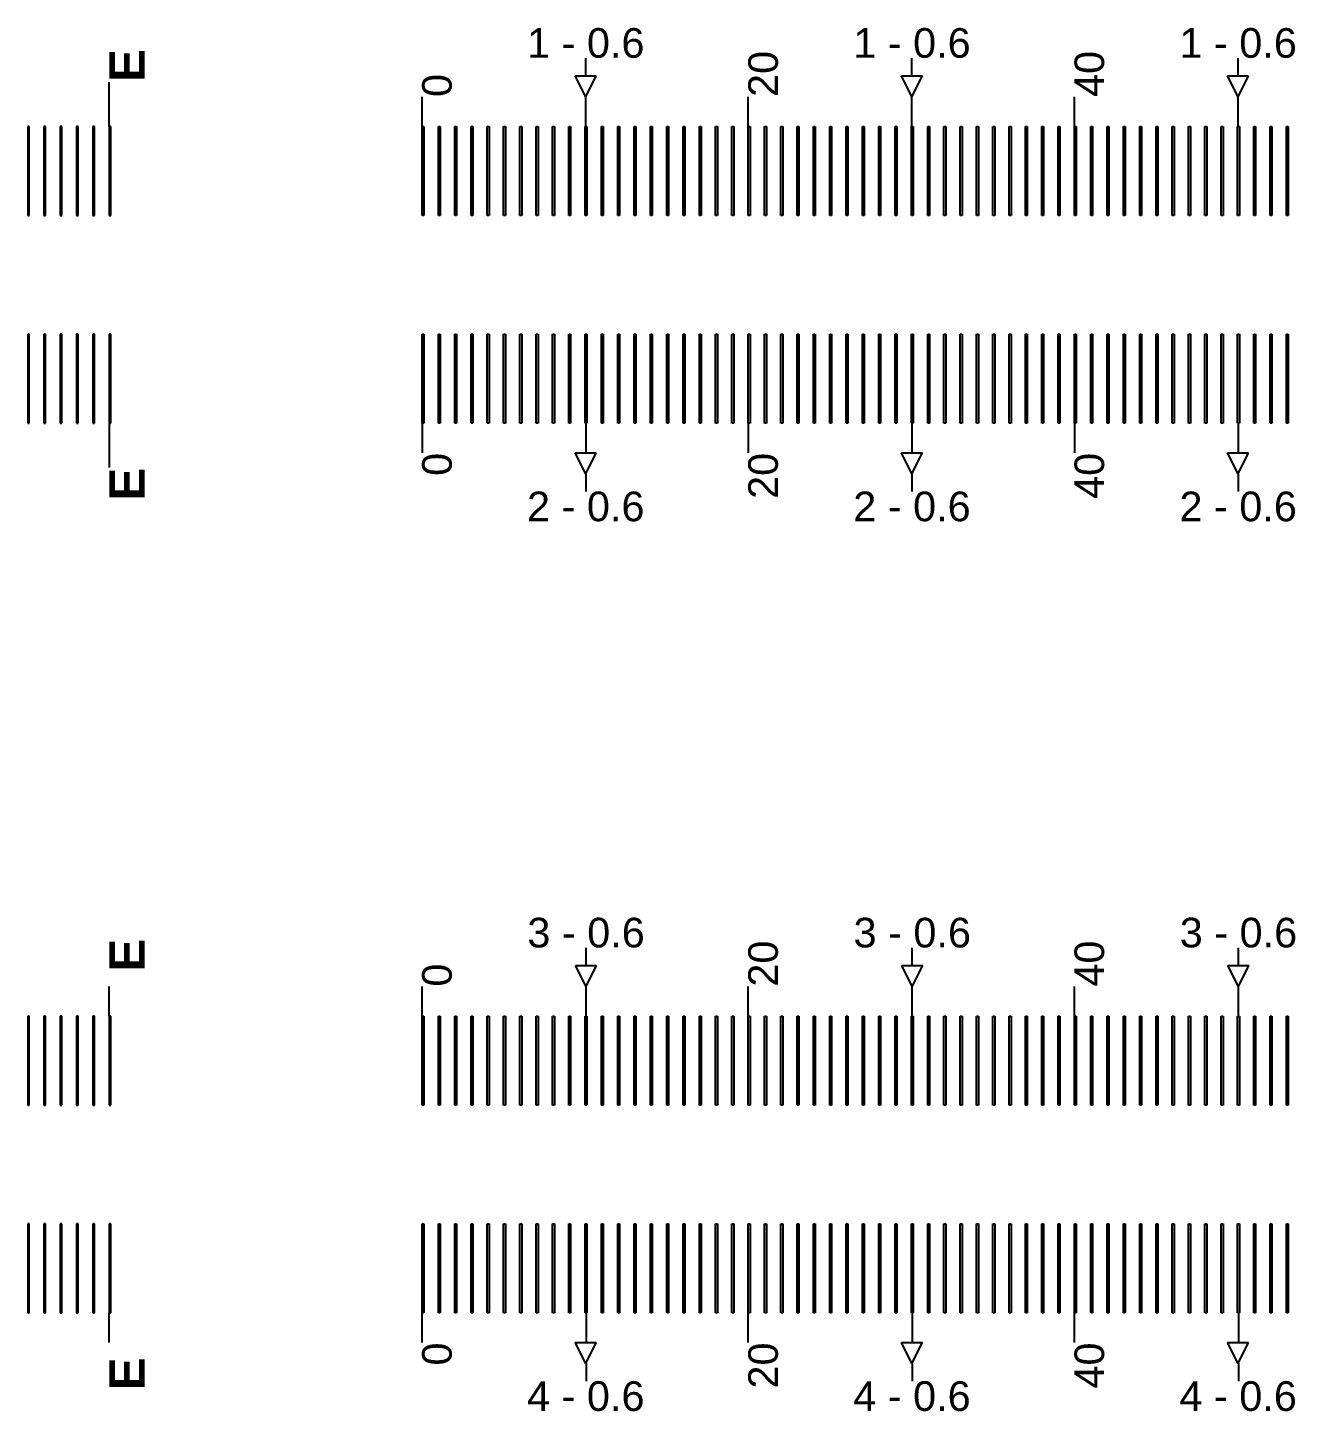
# Model space of a CAD drawing. Extents: x -119394 to 128420, y 74496 to 185496.
# Drawn here: x 43697.3 to 44124.8, y 157262.7 to 157729.2 of the extents above; entities that cross this region are included whole.
import ezdxf

# ---------------------------------------------------------------- set-up
doc = ezdxf.new("R2010")
doc.units = 13
doc.layers.add('CL - Label-1', color=120, linetype='Continuous')
doc.layers.add('CL - Label-2', color=132, linetype='Continuous')
doc.layers.add('CL - Sub-Micro', color=7, linetype='Continuous', true_color=0x47d1ff)
doc.styles.get("Standard").update_dxf_attribs({"font": 'arial.ttf'})

msp = doc.modelspace()

# ---------------------------------------------------------------- linework, layer by layer
for p, q in [((43885.49, 157712.94), (43885.49, 157718.94)), ((43995.49, 157712.94), (43995.49, 157718.94)), ((44105.49, 157712.94), (44105.49, 157718.94)), ((43724.79, 157695.86), (43724.79, 157710.86)), ((43830.29, 157695.86), (43830.29, 157705.86)), ((43885.49, 157695.86), (43885.49, 157705.86)), ((43940.29, 157695.86), (43940.29, 157705.86)), ((43995.49, 157695.86), (43995.49, 157705.86)), ((44050.29, 157695.86), (44050.29, 157705.86)), ((44105.49, 157695.86), (44105.49, 157705.86)), ((43724.79, 157595.86), (43724.79, 157580.86)), ((43830.29, 157595.86), (43830.29, 157585.86)), ((43885.49, 157595.86), (43885.49, 157585.86)), ((43940.29, 157595.86), (43940.29, 157585.86)), ((43995.49, 157595.86), (43995.49, 157585.86)), ((44050.29, 157595.86), (44050.29, 157585.86)), ((44105.49, 157595.86), (44105.49, 157585.86)), ((43885.49, 157578.79), (43885.49, 157572.79)), ((43995.49, 157578.79), (43995.49, 157572.79)), ((44105.49, 157578.79), (44105.49, 157572.79)), ((43885.59, 157412.94), (43885.59, 157418.94)), ((43995.59, 157412.94), (43995.59, 157418.94)), ((44105.59, 157412.94), (44105.59, 157418.94)), ((43724.79, 157395.86), (43724.79, 157405.86)), ((43830.29, 157395.86), (43830.29, 157405.86)), ((43885.59, 157395.86), (43885.59, 157405.86)), ((43940.29, 157395.86), (43940.29, 157405.86)), ((43995.59, 157395.86), (43995.59, 157405.86)), ((44050.29, 157395.86), (44050.29, 157405.86)), ((44105.59, 157395.86), (44105.59, 157405.86)), ((43724.79, 157285.86), (43724.79, 157295.86)), ((43830.29, 157285.86), (43830.29, 157295.86)), ((43885.59, 157295.86), (43885.59, 157285.86)), ((43940.29, 157285.86), (43940.29, 157295.86)), ((43995.59, 157295.86), (43995.59, 157285.86)), ((44050.29, 157285.86), (44050.29, 157295.86)), ((44105.59, 157295.86), (44105.59, 157285.86)), ((43885.59, 157278.79), (43885.59, 157272.79)), ((43995.59, 157278.79), (43995.59, 157272.79)), ((44105.59, 157278.79), (44105.59, 157272.79))]:
    msp.add_line(p, q)
at = {"layer": 'CL - Label-2'}
for p, q in [((43885.49, 157705.86), (43881.95, 157712.96)), ((43881.95, 157712.96), (43889.02, 157712.96)), ((43885.49, 157705.86), (43889.02, 157712.96)), ((43995.49, 157705.86), (43991.95, 157712.96)), ((43991.95, 157712.96), (43999.02, 157712.96)), ((43995.49, 157705.86), (43999.02, 157712.96)), ((44105.49, 157705.86), (44101.95, 157712.96)), ((44101.95, 157712.96), (44109.02, 157712.96)), ((44105.49, 157705.86), (44109.02, 157712.96)), ((43885.49, 157578.79), (43881.95, 157585.89)), ((43881.95, 157585.89), (43889.02, 157585.89)), ((43885.49, 157578.79), (43889.02, 157585.89)), ((43995.49, 157578.79), (43991.95, 157585.89)), ((43991.95, 157585.89), (43999.02, 157585.89)), ((43995.49, 157578.79), (43999.02, 157585.89)), ((44105.49, 157578.79), (44101.95, 157585.89)), ((44101.95, 157585.89), (44109.02, 157585.89)), ((44105.49, 157578.79), (44109.02, 157585.89)), ((43885.59, 157405.86), (43882.05, 157412.96)), ((43882.05, 157412.96), (43889.12, 157412.96)), ((43885.59, 157405.86), (43889.12, 157412.96)), ((43995.59, 157405.86), (43992.05, 157412.96)), ((43992.05, 157412.96), (43999.12, 157412.96)), ((43995.59, 157405.86), (43999.12, 157412.96)), ((44105.59, 157405.86), (44102.05, 157412.96)), ((44102.05, 157412.96), (44109.12, 157412.96)), ((44105.59, 157405.86), (44109.12, 157412.96)), ((43885.49, 157278.79), (43881.95, 157285.89)), ((43881.95, 157285.89), (43889.02, 157285.89)), ((43885.49, 157278.79), (43889.02, 157285.89)), ((43995.49, 157278.79), (43991.95, 157285.89)), ((43991.95, 157285.89), (43999.02, 157285.89)), ((43995.49, 157278.79), (43999.02, 157285.89)), ((44105.49, 157278.79), (44101.95, 157285.89)), ((44101.95, 157285.89), (44109.02, 157285.89)), ((44105.49, 157278.79), (44109.02, 157285.89))]:
    msp.add_line(p, q, dxfattribs=at)
at = {"layer": 'CL - Sub-Micro'}
for p, q in [((43697.29, 157695.86), (43697.29, 157665.86)), ((43697.79, 157695.86), (43697.29, 157695.86)), ((43697.79, 157665.86), (43697.79, 157695.86)), ((43702.79, 157695.86), (43702.79, 157665.86)), ((43703.29, 157695.86), (43702.79, 157695.86)), ((43703.29, 157665.86), (43703.29, 157695.86)), ((43708.29, 157695.86), (43708.29, 157665.86)), ((43708.79, 157695.86), (43708.29, 157695.86)), ((43708.79, 157665.86), (43708.79, 157695.86)), ((43713.79, 157695.86), (43713.79, 157665.86)), ((43714.29, 157695.86), (43713.79, 157695.86)), ((43714.29, 157665.86), (43714.29, 157695.86)), ((43719.29, 157695.86), (43719.29, 157665.86)), ((43719.79, 157695.86), (43719.29, 157695.86)), ((43719.79, 157665.86), (43719.79, 157695.86)), ((43724.79, 157695.86), (43724.79, 157665.86)), ((43725.29, 157695.86), (43724.79, 157695.86)), ((43725.29, 157665.86), (43725.29, 157695.86)), ((43830.29, 157695.86), (43830.89, 157695.86)), ((43830.29, 157665.86), (43830.29, 157695.86)), ((43830.89, 157695.86), (43830.89, 157665.86)), ((43835.79, 157695.86), (43836.39, 157695.86)), ((43835.79, 157665.86), (43835.79, 157695.86)), ((43836.39, 157695.86), (43836.39, 157665.86)), ((43841.29, 157695.86), (43841.89, 157695.86)), ((43841.29, 157665.86), (43841.29, 157695.86)), ((43841.89, 157695.86), (43841.89, 157665.86)), ((43846.79, 157695.86), (43847.39, 157695.86)), ((43846.79, 157665.86), (43846.79, 157695.86)), ((43847.39, 157695.86), (43847.39, 157665.86)), ((43852.29, 157695.86), (43852.89, 157695.86)), ((43852.29, 157665.86), (43852.29, 157695.86)), ((43852.89, 157695.86), (43852.89, 157665.86)), ((43857.79, 157695.86), (43858.39, 157695.86)), ((43857.79, 157665.86), (43857.79, 157695.86)), ((43858.39, 157695.86), (43858.39, 157665.86)), ((43863.29, 157695.86), (43863.89, 157695.86)), ((43863.29, 157665.86), (43863.29, 157695.86)), ((43863.89, 157695.86), (43863.89, 157665.86)), ((43868.79, 157695.86), (43869.39, 157695.86)), ((43868.79, 157665.86), (43868.79, 157695.86)), ((43869.39, 157695.86), (43869.39, 157665.86)), ((43874.29, 157695.86), (43874.89, 157695.86)), ((43874.29, 157665.86), (43874.29, 157695.86)), ((43874.89, 157695.86), (43874.89, 157665.86)), ((43879.79, 157695.86), (43880.39, 157695.86)), ((43879.79, 157665.86), (43879.79, 157695.86)), ((43880.39, 157695.86), (43880.39, 157665.86)), ((43885.29, 157695.86), (43885.89, 157695.86)), ((43885.29, 157665.86), (43885.29, 157695.86)), ((43885.89, 157695.86), (43885.89, 157665.86)), ((43890.79, 157695.86), (43891.39, 157695.86)), ((43890.79, 157665.86), (43890.79, 157695.86)), ((43891.39, 157695.86), (43891.39, 157665.86)), ((43896.29, 157695.86), (43896.89, 157695.86)), ((43896.29, 157665.86), (43896.29, 157695.86)), ((43896.89, 157695.86), (43896.89, 157665.86)), ((43901.79, 157695.86), (43902.39, 157695.86)), ((43901.79, 157665.86), (43901.79, 157695.86)), ((43902.39, 157695.86), (43902.39, 157665.86)), ((43907.29, 157695.86), (43907.89, 157695.86)), ((43907.29, 157665.86), (43907.29, 157695.86)), ((43907.89, 157695.86), (43907.89, 157665.86)), ((43912.79, 157695.86), (43913.39, 157695.86)), ((43912.79, 157665.86), (43912.79, 157695.86)), ((43913.39, 157695.86), (43913.39, 157665.86)), ((43918.29, 157695.86), (43918.89, 157695.86)), ((43918.29, 157665.86), (43918.29, 157695.86)), ((43918.89, 157695.86), (43918.89, 157665.86)), ((43923.79, 157695.86), (43924.39, 157695.86)), ((43923.79, 157665.86), (43923.79, 157695.86)), ((43924.39, 157695.86), (43924.39, 157665.86)), ((43929.29, 157695.86), (43929.89, 157695.86)), ((43929.29, 157665.86), (43929.29, 157695.86)), ((43929.89, 157695.86), (43929.89, 157665.86)), ((43934.79, 157695.86), (43935.39, 157695.86)), ((43934.79, 157665.86), (43934.79, 157695.86)), ((43935.39, 157695.86), (43935.39, 157665.86)), ((43940.29, 157695.86), (43940.89, 157695.86)), ((43940.29, 157665.86), (43940.29, 157695.86)), ((43940.89, 157695.86), (43940.89, 157665.86)), ((43945.79, 157695.86), (43946.39, 157695.86)), ((43945.79, 157665.86), (43945.79, 157695.86)), ((43946.39, 157695.86), (43946.39, 157665.86)), ((43951.29, 157695.86), (43951.89, 157695.86)), ((43951.29, 157665.86), (43951.29, 157695.86)), ((43951.89, 157695.86), (43951.89, 157665.86)), ((43956.79, 157695.86), (43957.39, 157695.86)), ((43956.79, 157665.86), (43956.79, 157695.86)), ((43957.39, 157695.86), (43957.39, 157665.86)), ((43962.29, 157695.86), (43962.89, 157695.86)), ((43962.29, 157665.86), (43962.29, 157695.86)), ((43962.89, 157695.86), (43962.89, 157665.86)), ((43967.79, 157695.86), (43968.39, 157695.86)), ((43967.79, 157665.86), (43967.79, 157695.86)), ((43968.39, 157695.86), (43968.39, 157665.86)), ((43973.29, 157695.86), (43973.89, 157695.86)), ((43973.29, 157665.86), (43973.29, 157695.86)), ((43973.89, 157695.86), (43973.89, 157665.86)), ((43978.79, 157695.86), (43979.39, 157695.86)), ((43978.79, 157665.86), (43978.79, 157695.86)), ((43979.39, 157695.86), (43979.39, 157665.86)), ((43984.29, 157695.86), (43984.89, 157695.86)), ((43984.29, 157665.86), (43984.29, 157695.86)), ((43984.89, 157695.86), (43984.89, 157665.86)), ((43989.79, 157695.86), (43990.39, 157695.86)), ((43989.79, 157665.86), (43989.79, 157695.86)), ((43990.39, 157695.86), (43990.39, 157665.86)), ((43995.29, 157695.86), (43995.89, 157695.86)), ((43995.29, 157665.86), (43995.29, 157695.86)), ((43995.89, 157695.86), (43995.89, 157665.86)), ((44000.79, 157695.86), (44001.39, 157695.86)), ((44000.79, 157665.86), (44000.79, 157695.86)), ((44001.39, 157695.86), (44001.39, 157665.86)), ((44006.29, 157695.86), (44006.89, 157695.86)), ((44006.29, 157665.86), (44006.29, 157695.86)), ((44006.89, 157695.86), (44006.89, 157665.86)), ((44011.79, 157695.86), (44012.39, 157695.86)), ((44011.79, 157665.86), (44011.79, 157695.86)), ((44012.39, 157695.86), (44012.39, 157665.86)), ((44017.29, 157695.86), (44017.89, 157695.86)), ((44017.29, 157665.86), (44017.29, 157695.86)), ((44017.89, 157695.86), (44017.89, 157665.86)), ((44022.79, 157695.86), (44023.39, 157695.86)), ((44022.79, 157665.86), (44022.79, 157695.86)), ((44023.39, 157695.86), (44023.39, 157665.86)), ((44028.29, 157695.86), (44028.89, 157695.86)), ((44028.29, 157665.86), (44028.29, 157695.86)), ((44028.89, 157695.86), (44028.89, 157665.86)), ((44033.79, 157695.86), (44034.39, 157695.86)), ((44033.79, 157665.86), (44033.79, 157695.86)), ((44034.39, 157695.86), (44034.39, 157665.86)), ((44039.29, 157695.86), (44039.89, 157695.86)), ((44039.29, 157665.86), (44039.29, 157695.86)), ((44039.89, 157695.86), (44039.89, 157665.86)), ((44044.79, 157695.86), (44045.39, 157695.86)), ((44044.79, 157665.86), (44044.79, 157695.86)), ((44045.39, 157695.86), (44045.39, 157665.86)), ((44050.29, 157695.86), (44050.89, 157695.86)), ((44050.29, 157665.86), (44050.29, 157695.86)), ((44050.89, 157695.86), (44050.89, 157665.86)), ((44055.79, 157695.86), (44056.39, 157695.86)), ((44055.79, 157665.86), (44055.79, 157695.86)), ((44056.39, 157695.86), (44056.39, 157665.86)), ((44061.29, 157695.86), (44061.89, 157695.86)), ((44061.29, 157665.86), (44061.29, 157695.86)), ((44061.89, 157695.86), (44061.89, 157665.86)), ((44066.79, 157695.86), (44067.39, 157695.86)), ((44066.79, 157665.86), (44066.79, 157695.86)), ((44067.39, 157695.86), (44067.39, 157665.86)), ((44072.29, 157695.86), (44072.89, 157695.86)), ((44072.29, 157665.86), (44072.29, 157695.86)), ((44072.89, 157695.86), (44072.89, 157665.86)), ((44077.79, 157695.86), (44078.39, 157695.86)), ((44077.79, 157665.86), (44077.79, 157695.86)), ((44078.39, 157695.86), (44078.39, 157665.86)), ((44083.29, 157695.86), (44083.89, 157695.86)), ((44083.29, 157665.86), (44083.29, 157695.86)), ((44083.89, 157695.86), (44083.89, 157665.86)), ((44088.79, 157695.86), (44089.39, 157695.86)), ((44088.79, 157665.86), (44088.79, 157695.86)), ((44089.39, 157695.86), (44089.39, 157665.86)), ((44094.29, 157695.86), (44094.89, 157695.86)), ((44094.29, 157665.86), (44094.29, 157695.86)), ((44094.89, 157695.86), (44094.89, 157665.86)), ((44099.79, 157695.86), (44100.39, 157695.86)), ((44099.79, 157665.86), (44099.79, 157695.86)), ((44100.39, 157695.86), (44100.39, 157665.86)), ((44105.29, 157695.86), (44105.89, 157695.86)), ((44105.29, 157665.86), (44105.29, 157695.86)), ((44105.89, 157695.86), (44105.89, 157665.86)), ((44110.79, 157695.86), (44111.39, 157695.86)), ((44110.79, 157665.86), (44110.79, 157695.86)), ((44111.39, 157695.86), (44111.39, 157665.86)), ((44116.29, 157695.86), (44116.89, 157695.86)), ((44116.29, 157665.86), (44116.29, 157695.86)), ((44116.89, 157695.86), (44116.89, 157665.86)), ((44121.79, 157695.86), (44122.39, 157695.86)), ((44121.79, 157665.86), (44121.79, 157695.86)), ((44122.39, 157695.86), (44122.39, 157665.86)), ((43697.29, 157665.86), (43697.79, 157665.86)), ((43702.79, 157665.86), (43703.29, 157665.86)), ((43708.29, 157665.86), (43708.79, 157665.86)), ((43713.79, 157665.86), (43714.29, 157665.86)), ((43719.29, 157665.86), (43719.79, 157665.86)), ((43724.79, 157665.86), (43725.29, 157665.86)), ((43830.89, 157665.86), (43830.29, 157665.86)), ((43836.39, 157665.86), (43835.79, 157665.86)), ((43841.89, 157665.86), (43841.29, 157665.86)), ((43847.39, 157665.86), (43846.79, 157665.86)), ((43852.89, 157665.86), (43852.29, 157665.86)), ((43858.39, 157665.86), (43857.79, 157665.86)), ((43863.89, 157665.86), (43863.29, 157665.86)), ((43869.39, 157665.86), (43868.79, 157665.86)), ((43874.89, 157665.86), (43874.29, 157665.86)), ((43880.39, 157665.86), (43879.79, 157665.86)), ((43885.89, 157665.86), (43885.29, 157665.86)), ((43891.39, 157665.86), (43890.79, 157665.86)), ((43896.89, 157665.86), (43896.29, 157665.86)), ((43902.39, 157665.86), (43901.79, 157665.86)), ((43907.89, 157665.86), (43907.29, 157665.86)), ((43913.39, 157665.86), (43912.79, 157665.86)), ((43918.89, 157665.86), (43918.29, 157665.86)), ((43924.39, 157665.86), (43923.79, 157665.86)), ((43929.89, 157665.86), (43929.29, 157665.86)), ((43935.39, 157665.86), (43934.79, 157665.86)), ((43940.89, 157665.86), (43940.29, 157665.86)), ((43946.39, 157665.86), (43945.79, 157665.86)), ((43951.89, 157665.86), (43951.29, 157665.86)), ((43957.39, 157665.86), (43956.79, 157665.86)), ((43962.89, 157665.86), (43962.29, 157665.86)), ((43968.39, 157665.86), (43967.79, 157665.86)), ((43973.89, 157665.86), (43973.29, 157665.86)), ((43979.39, 157665.86), (43978.79, 157665.86)), ((43984.89, 157665.86), (43984.29, 157665.86)), ((43990.39, 157665.86), (43989.79, 157665.86)), ((43995.89, 157665.86), (43995.29, 157665.86)), ((44001.39, 157665.86), (44000.79, 157665.86)), ((44006.89, 157665.86), (44006.29, 157665.86)), ((44012.39, 157665.86), (44011.79, 157665.86)), ((44017.89, 157665.86), (44017.29, 157665.86)), ((44023.39, 157665.86), (44022.79, 157665.86)), ((44028.89, 157665.86), (44028.29, 157665.86)), ((44034.39, 157665.86), (44033.79, 157665.86)), ((44039.89, 157665.86), (44039.29, 157665.86)), ((44045.39, 157665.86), (44044.79, 157665.86)), ((44050.89, 157665.86), (44050.29, 157665.86)), ((44056.39, 157665.86), (44055.79, 157665.86)), ((44061.89, 157665.86), (44061.29, 157665.86)), ((44067.39, 157665.86), (44066.79, 157665.86)), ((44072.89, 157665.86), (44072.29, 157665.86)), ((44078.39, 157665.86), (44077.79, 157665.86)), ((44083.89, 157665.86), (44083.29, 157665.86)), ((44089.39, 157665.86), (44088.79, 157665.86)), ((44094.89, 157665.86), (44094.29, 157665.86)), ((44100.39, 157665.86), (44099.79, 157665.86)), ((44105.89, 157665.86), (44105.29, 157665.86)), ((44111.39, 157665.86), (44110.79, 157665.86)), ((44116.89, 157665.86), (44116.29, 157665.86)), ((44122.39, 157665.86), (44121.79, 157665.86)), ((43697.29, 157625.86), (43697.29, 157595.86)), ((43697.79, 157625.86), (43697.29, 157625.86)), ((43697.79, 157595.86), (43697.79, 157625.86)), ((43702.79, 157625.86), (43702.79, 157595.86)), ((43703.29, 157625.86), (43702.79, 157625.86)), ((43703.29, 157595.86), (43703.29, 157625.86)), ((43708.29, 157625.86), (43708.29, 157595.86)), ((43708.79, 157625.86), (43708.29, 157625.86)), ((43708.79, 157595.86), (43708.79, 157625.86)), ((43713.79, 157625.86), (43713.79, 157595.86)), ((43714.29, 157625.86), (43713.79, 157625.86)), ((43714.29, 157595.86), (43714.29, 157625.86)), ((43719.29, 157625.86), (43719.29, 157595.86)), ((43719.79, 157625.86), (43719.29, 157625.86)), ((43719.79, 157595.86), (43719.79, 157625.86)), ((43724.79, 157625.86), (43724.79, 157595.86)), ((43725.29, 157625.86), (43724.79, 157625.86)), ((43725.29, 157595.86), (43725.29, 157625.86)), ((43830.29, 157625.86), (43830.89, 157625.86)), ((43830.29, 157595.86), (43830.29, 157625.86)), ((43830.89, 157625.86), (43830.89, 157595.86)), ((43835.79, 157625.86), (43836.39, 157625.86)), ((43835.79, 157595.86), (43835.79, 157625.86)), ((43836.39, 157625.86), (43836.39, 157595.86)), ((43841.29, 157625.86), (43841.89, 157625.86)), ((43841.29, 157595.86), (43841.29, 157625.86)), ((43841.89, 157625.86), (43841.89, 157595.86)), ((43846.79, 157625.86), (43847.39, 157625.86)), ((43846.79, 157595.86), (43846.79, 157625.86)), ((43847.39, 157625.86), (43847.39, 157595.86)), ((43852.29, 157625.86), (43852.89, 157625.86)), ((43852.29, 157595.86), (43852.29, 157625.86)), ((43852.89, 157625.86), (43852.89, 157595.86)), ((43857.79, 157625.86), (43858.39, 157625.86)), ((43857.79, 157595.86), (43857.79, 157625.86)), ((43858.39, 157625.86), (43858.39, 157595.86)), ((43863.29, 157625.86), (43863.89, 157625.86)), ((43863.29, 157595.86), (43863.29, 157625.86)), ((43863.89, 157625.86), (43863.89, 157595.86)), ((43868.79, 157625.86), (43869.39, 157625.86)), ((43868.79, 157595.86), (43868.79, 157625.86)), ((43869.39, 157625.86), (43869.39, 157595.86)), ((43874.29, 157625.86), (43874.89, 157625.86)), ((43874.29, 157595.86), (43874.29, 157625.86)), ((43874.89, 157625.86), (43874.89, 157595.86)), ((43879.79, 157625.86), (43880.39, 157625.86)), ((43879.79, 157595.86), (43879.79, 157625.86)), ((43880.39, 157625.86), (43880.39, 157595.86)), ((43885.29, 157625.86), (43885.89, 157625.86)), ((43885.29, 157595.86), (43885.29, 157625.86)), ((43885.89, 157625.86), (43885.89, 157595.86)), ((43890.79, 157625.86), (43891.39, 157625.86)), ((43890.79, 157595.86), (43890.79, 157625.86)), ((43891.39, 157625.86), (43891.39, 157595.86)), ((43896.29, 157625.86), (43896.89, 157625.86)), ((43896.29, 157595.86), (43896.29, 157625.86)), ((43896.89, 157625.86), (43896.89, 157595.86)), ((43901.79, 157625.86), (43902.39, 157625.86)), ((43901.79, 157595.86), (43901.79, 157625.86)), ((43902.39, 157625.86), (43902.39, 157595.86)), ((43907.29, 157625.86), (43907.89, 157625.86)), ((43907.29, 157595.86), (43907.29, 157625.86)), ((43907.89, 157625.86), (43907.89, 157595.86)), ((43912.79, 157625.86), (43913.39, 157625.86)), ((43912.79, 157595.86), (43912.79, 157625.86)), ((43913.39, 157625.86), (43913.39, 157595.86)), ((43918.29, 157625.86), (43918.89, 157625.86)), ((43918.29, 157595.86), (43918.29, 157625.86)), ((43918.89, 157625.86), (43918.89, 157595.86)), ((43923.79, 157625.86), (43924.39, 157625.86)), ((43923.79, 157595.86), (43923.79, 157625.86)), ((43924.39, 157625.86), (43924.39, 157595.86)), ((43929.29, 157625.86), (43929.89, 157625.86)), ((43929.29, 157595.86), (43929.29, 157625.86)), ((43929.89, 157625.86), (43929.89, 157595.86)), ((43934.79, 157625.86), (43935.39, 157625.86)), ((43934.79, 157595.86), (43934.79, 157625.86)), ((43935.39, 157625.86), (43935.39, 157595.86)), ((43940.29, 157625.86), (43940.89, 157625.86)), ((43940.29, 157595.86), (43940.29, 157625.86)), ((43940.89, 157625.86), (43940.89, 157595.86)), ((43945.79, 157625.86), (43946.39, 157625.86)), ((43945.79, 157595.86), (43945.79, 157625.86)), ((43946.39, 157625.86), (43946.39, 157595.86)), ((43951.29, 157625.86), (43951.89, 157625.86)), ((43951.29, 157595.86), (43951.29, 157625.86)), ((43951.89, 157625.86), (43951.89, 157595.86)), ((43956.79, 157625.86), (43957.39, 157625.86)), ((43956.79, 157595.86), (43956.79, 157625.86)), ((43957.39, 157625.86), (43957.39, 157595.86)), ((43962.29, 157625.86), (43962.89, 157625.86)), ((43962.29, 157595.86), (43962.29, 157625.86)), ((43962.89, 157625.86), (43962.89, 157595.86)), ((43967.79, 157625.86), (43968.39, 157625.86)), ((43967.79, 157595.86), (43967.79, 157625.86)), ((43968.39, 157625.86), (43968.39, 157595.86)), ((43973.29, 157625.86), (43973.89, 157625.86)), ((43973.29, 157595.86), (43973.29, 157625.86)), ((43973.89, 157625.86), (43973.89, 157595.86)), ((43978.79, 157625.86), (43979.39, 157625.86)), ((43978.79, 157595.86), (43978.79, 157625.86)), ((43979.39, 157625.86), (43979.39, 157595.86)), ((43984.29, 157625.86), (43984.89, 157625.86)), ((43984.29, 157595.86), (43984.29, 157625.86)), ((43984.89, 157625.86), (43984.89, 157595.86)), ((43989.79, 157625.86), (43990.39, 157625.86)), ((43989.79, 157595.86), (43989.79, 157625.86)), ((43990.39, 157625.86), (43990.39, 157595.86)), ((43995.29, 157625.86), (43995.89, 157625.86)), ((43995.29, 157595.86), (43995.29, 157625.86)), ((43995.89, 157625.86), (43995.89, 157595.86)), ((44000.79, 157625.86), (44001.39, 157625.86)), ((44000.79, 157595.86), (44000.79, 157625.86)), ((44001.39, 157625.86), (44001.39, 157595.86)), ((44006.29, 157625.86), (44006.89, 157625.86)), ((44006.29, 157595.86), (44006.29, 157625.86)), ((44006.89, 157625.86), (44006.89, 157595.86)), ((44011.79, 157625.86), (44012.39, 157625.86)), ((44011.79, 157595.86), (44011.79, 157625.86)), ((44012.39, 157625.86), (44012.39, 157595.86)), ((44017.29, 157625.86), (44017.89, 157625.86)), ((44017.29, 157595.86), (44017.29, 157625.86)), ((44017.89, 157625.86), (44017.89, 157595.86)), ((44022.79, 157625.86), (44023.39, 157625.86)), ((44022.79, 157595.86), (44022.79, 157625.86)), ((44023.39, 157625.86), (44023.39, 157595.86)), ((44028.29, 157625.86), (44028.89, 157625.86)), ((44028.29, 157595.86), (44028.29, 157625.86)), ((44028.89, 157625.86), (44028.89, 157595.86)), ((44033.79, 157625.86), (44034.39, 157625.86)), ((44033.79, 157595.86), (44033.79, 157625.86)), ((44034.39, 157625.86), (44034.39, 157595.86)), ((44039.29, 157625.86), (44039.89, 157625.86)), ((44039.29, 157595.86), (44039.29, 157625.86)), ((44039.89, 157625.86), (44039.89, 157595.86)), ((44044.79, 157625.86), (44045.39, 157625.86)), ((44044.79, 157595.86), (44044.79, 157625.86)), ((44045.39, 157625.86), (44045.39, 157595.86)), ((44050.29, 157625.86), (44050.89, 157625.86)), ((44050.29, 157595.86), (44050.29, 157625.86)), ((44050.89, 157625.86), (44050.89, 157595.86)), ((44055.79, 157625.86), (44056.39, 157625.86)), ((44055.79, 157595.86), (44055.79, 157625.86)), ((44056.39, 157625.86), (44056.39, 157595.86)), ((44061.29, 157625.86), (44061.89, 157625.86)), ((44061.29, 157595.86), (44061.29, 157625.86)), ((44061.89, 157625.86), (44061.89, 157595.86)), ((44066.79, 157625.86), (44067.39, 157625.86)), ((44066.79, 157595.86), (44066.79, 157625.86)), ((44067.39, 157625.86), (44067.39, 157595.86)), ((44072.29, 157625.86), (44072.89, 157625.86)), ((44072.29, 157595.86), (44072.29, 157625.86)), ((44072.89, 157625.86), (44072.89, 157595.86)), ((44077.79, 157625.86), (44078.39, 157625.86)), ((44077.79, 157595.86), (44077.79, 157625.86)), ((44078.39, 157625.86), (44078.39, 157595.86)), ((44083.29, 157625.86), (44083.89, 157625.86)), ((44083.29, 157595.86), (44083.29, 157625.86)), ((44083.89, 157625.86), (44083.89, 157595.86)), ((44088.79, 157625.86), (44089.39, 157625.86)), ((44088.79, 157595.86), (44088.79, 157625.86)), ((44089.39, 157625.86), (44089.39, 157595.86)), ((44094.29, 157625.86), (44094.89, 157625.86)), ((44094.29, 157595.86), (44094.29, 157625.86)), ((44094.89, 157625.86), (44094.89, 157595.86)), ((44099.79, 157625.86), (44100.39, 157625.86)), ((44099.79, 157595.86), (44099.79, 157625.86)), ((44100.39, 157625.86), (44100.39, 157595.86)), ((44105.29, 157625.86), (44105.89, 157625.86)), ((44105.29, 157595.86), (44105.29, 157625.86)), ((44105.89, 157625.86), (44105.89, 157595.86)), ((44110.79, 157625.86), (44111.39, 157625.86)), ((44110.79, 157595.86), (44110.79, 157625.86)), ((44111.39, 157625.86), (44111.39, 157595.86)), ((44116.29, 157625.86), (44116.89, 157625.86)), ((44116.29, 157595.86), (44116.29, 157625.86)), ((44116.89, 157625.86), (44116.89, 157595.86)), ((44121.79, 157625.86), (44122.39, 157625.86)), ((44121.79, 157595.86), (44121.79, 157625.86)), ((44122.39, 157625.86), (44122.39, 157595.86)), ((43697.29, 157595.86), (43697.79, 157595.86)), ((43702.79, 157595.86), (43703.29, 157595.86)), ((43708.29, 157595.86), (43708.79, 157595.86)), ((43713.79, 157595.86), (43714.29, 157595.86)), ((43719.29, 157595.86), (43719.79, 157595.86)), ((43724.79, 157595.86), (43725.29, 157595.86)), ((43830.89, 157595.86), (43830.29, 157595.86)), ((43836.39, 157595.86), (43835.79, 157595.86)), ((43841.89, 157595.86), (43841.29, 157595.86)), ((43847.39, 157595.86), (43846.79, 157595.86)), ((43852.89, 157595.86), (43852.29, 157595.86)), ((43858.39, 157595.86), (43857.79, 157595.86)), ((43863.89, 157595.86), (43863.29, 157595.86)), ((43869.39, 157595.86), (43868.79, 157595.86)), ((43874.89, 157595.86), (43874.29, 157595.86)), ((43880.39, 157595.86), (43879.79, 157595.86)), ((43885.89, 157595.86), (43885.29, 157595.86)), ((43891.39, 157595.86), (43890.79, 157595.86)), ((43896.89, 157595.86), (43896.29, 157595.86)), ((43902.39, 157595.86), (43901.79, 157595.86)), ((43907.89, 157595.86), (43907.29, 157595.86)), ((43913.39, 157595.86), (43912.79, 157595.86)), ((43918.89, 157595.86), (43918.29, 157595.86)), ((43924.39, 157595.86), (43923.79, 157595.86)), ((43929.89, 157595.86), (43929.29, 157595.86)), ((43935.39, 157595.86), (43934.79, 157595.86)), ((43940.89, 157595.86), (43940.29, 157595.86)), ((43946.39, 157595.86), (43945.79, 157595.86)), ((43951.89, 157595.86), (43951.29, 157595.86)), ((43957.39, 157595.86), (43956.79, 157595.86)), ((43962.89, 157595.86), (43962.29, 157595.86)), ((43968.39, 157595.86), (43967.79, 157595.86)), ((43973.89, 157595.86), (43973.29, 157595.86)), ((43979.39, 157595.86), (43978.79, 157595.86)), ((43984.89, 157595.86), (43984.29, 157595.86)), ((43990.39, 157595.86), (43989.79, 157595.86)), ((43995.89, 157595.86), (43995.29, 157595.86)), ((44001.39, 157595.86), (44000.79, 157595.86)), ((44006.89, 157595.86), (44006.29, 157595.86)), ((44012.39, 157595.86), (44011.79, 157595.86)), ((44017.89, 157595.86), (44017.29, 157595.86)), ((44023.39, 157595.86), (44022.79, 157595.86)), ((44028.89, 157595.86), (44028.29, 157595.86)), ((44034.39, 157595.86), (44033.79, 157595.86)), ((44039.89, 157595.86), (44039.29, 157595.86)), ((44045.39, 157595.86), (44044.79, 157595.86)), ((44050.89, 157595.86), (44050.29, 157595.86)), ((44056.39, 157595.86), (44055.79, 157595.86)), ((44061.89, 157595.86), (44061.29, 157595.86)), ((44067.39, 157595.86), (44066.79, 157595.86)), ((44072.89, 157595.86), (44072.29, 157595.86)), ((44078.39, 157595.86), (44077.79, 157595.86)), ((44083.89, 157595.86), (44083.29, 157595.86)), ((44089.39, 157595.86), (44088.79, 157595.86)), ((44094.89, 157595.86), (44094.29, 157595.86)), ((44100.39, 157595.86), (44099.79, 157595.86)), ((44105.89, 157595.86), (44105.29, 157595.86)), ((44111.39, 157595.86), (44110.79, 157595.86)), ((44116.89, 157595.86), (44116.29, 157595.86)), ((44122.39, 157595.86), (44121.79, 157595.86)), ((43697.29, 157395.86), (43697.29, 157365.86)), ((43697.79, 157395.86), (43697.29, 157395.86)), ((43697.79, 157365.86), (43697.79, 157395.86)), ((43702.79, 157395.86), (43702.79, 157365.86)), ((43703.29, 157395.86), (43702.79, 157395.86)), ((43703.29, 157365.86), (43703.29, 157395.86)), ((43708.29, 157395.86), (43708.29, 157365.86)), ((43708.79, 157395.86), (43708.29, 157395.86)), ((43708.79, 157365.86), (43708.79, 157395.86)), ((43713.79, 157395.86), (43713.79, 157365.86)), ((43714.29, 157395.86), (43713.79, 157395.86)), ((43714.29, 157365.86), (43714.29, 157395.86)), ((43719.29, 157395.86), (43719.29, 157365.86)), ((43719.79, 157395.86), (43719.29, 157395.86)), ((43719.79, 157365.86), (43719.79, 157395.86)), ((43724.79, 157395.86), (43724.79, 157365.86)), ((43725.29, 157395.86), (43724.79, 157395.86)), ((43725.29, 157365.86), (43725.29, 157395.86)), ((43830.29, 157395.86), (43830.89, 157395.86)), ((43830.29, 157365.86), (43830.29, 157395.86)), ((43830.89, 157395.86), (43830.89, 157365.86)), ((43835.79, 157395.86), (43836.39, 157395.86)), ((43835.79, 157365.86), (43835.79, 157395.86)), ((43836.39, 157395.86), (43836.39, 157365.86)), ((43841.29, 157395.86), (43841.89, 157395.86)), ((43841.29, 157365.86), (43841.29, 157395.86)), ((43841.89, 157395.86), (43841.89, 157365.86)), ((43846.79, 157395.86), (43847.39, 157395.86)), ((43846.79, 157365.86), (43846.79, 157395.86)), ((43847.39, 157395.86), (43847.39, 157365.86)), ((43852.29, 157395.86), (43852.89, 157395.86)), ((43852.29, 157365.86), (43852.29, 157395.86)), ((43852.89, 157395.86), (43852.89, 157365.86)), ((43857.79, 157395.86), (43858.39, 157395.86)), ((43857.79, 157365.86), (43857.79, 157395.86)), ((43858.39, 157395.86), (43858.39, 157365.86)), ((43863.29, 157395.86), (43863.89, 157395.86)), ((43863.29, 157365.86), (43863.29, 157395.86)), ((43863.89, 157395.86), (43863.89, 157365.86)), ((43868.79, 157395.86), (43869.39, 157395.86)), ((43868.79, 157365.86), (43868.79, 157395.86)), ((43869.39, 157395.86), (43869.39, 157365.86)), ((43874.29, 157395.86), (43874.89, 157395.86)), ((43874.29, 157365.86), (43874.29, 157395.86)), ((43874.89, 157395.86), (43874.89, 157365.86)), ((43879.79, 157395.86), (43880.39, 157395.86)), ((43879.79, 157365.86), (43879.79, 157395.86)), ((43880.39, 157395.86), (43880.39, 157365.86)), ((43885.29, 157395.86), (43885.89, 157395.86)), ((43885.29, 157365.86), (43885.29, 157395.86)), ((43885.89, 157395.86), (43885.89, 157365.86)), ((43890.79, 157395.86), (43891.39, 157395.86)), ((43890.79, 157365.86), (43890.79, 157395.86)), ((43891.39, 157395.86), (43891.39, 157365.86)), ((43896.29, 157395.86), (43896.89, 157395.86)), ((43896.29, 157365.86), (43896.29, 157395.86)), ((43896.89, 157395.86), (43896.89, 157365.86)), ((43901.79, 157395.86), (43902.39, 157395.86)), ((43901.79, 157365.86), (43901.79, 157395.86)), ((43902.39, 157395.86), (43902.39, 157365.86)), ((43907.29, 157395.86), (43907.89, 157395.86)), ((43907.29, 157365.86), (43907.29, 157395.86)), ((43907.89, 157395.86), (43907.89, 157365.86)), ((43912.79, 157395.86), (43913.39, 157395.86)), ((43912.79, 157365.86), (43912.79, 157395.86)), ((43913.39, 157395.86), (43913.39, 157365.86)), ((43918.29, 157395.86), (43918.89, 157395.86)), ((43918.29, 157365.86), (43918.29, 157395.86)), ((43918.89, 157395.86), (43918.89, 157365.86)), ((43923.79, 157395.86), (43924.39, 157395.86)), ((43923.79, 157365.86), (43923.79, 157395.86)), ((43924.39, 157395.86), (43924.39, 157365.86)), ((43929.29, 157395.86), (43929.89, 157395.86)), ((43929.29, 157365.86), (43929.29, 157395.86)), ((43929.89, 157395.86), (43929.89, 157365.86)), ((43934.79, 157395.86), (43935.39, 157395.86)), ((43934.79, 157365.86), (43934.79, 157395.86)), ((43935.39, 157395.86), (43935.39, 157365.86)), ((43940.29, 157395.86), (43940.89, 157395.86)), ((43940.29, 157365.86), (43940.29, 157395.86)), ((43940.89, 157395.86), (43940.89, 157365.86)), ((43945.79, 157395.86), (43946.39, 157395.86)), ((43945.79, 157365.86), (43945.79, 157395.86)), ((43946.39, 157395.86), (43946.39, 157365.86)), ((43951.29, 157395.86), (43951.89, 157395.86)), ((43951.29, 157365.86), (43951.29, 157395.86)), ((43951.89, 157395.86), (43951.89, 157365.86)), ((43956.79, 157395.86), (43957.39, 157395.86)), ((43956.79, 157365.86), (43956.79, 157395.86)), ((43957.39, 157395.86), (43957.39, 157365.86)), ((43962.29, 157395.86), (43962.89, 157395.86)), ((43962.29, 157365.86), (43962.29, 157395.86)), ((43962.89, 157395.86), (43962.89, 157365.86)), ((43967.79, 157395.86), (43968.39, 157395.86)), ((43967.79, 157365.86), (43967.79, 157395.86)), ((43968.39, 157395.86), (43968.39, 157365.86)), ((43973.29, 157395.86), (43973.89, 157395.86)), ((43973.29, 157365.86), (43973.29, 157395.86)), ((43973.89, 157395.86), (43973.89, 157365.86)), ((43978.79, 157395.86), (43979.39, 157395.86)), ((43978.79, 157365.86), (43978.79, 157395.86)), ((43979.39, 157395.86), (43979.39, 157365.86)), ((43984.29, 157395.86), (43984.89, 157395.86)), ((43984.29, 157365.86), (43984.29, 157395.86)), ((43984.89, 157395.86), (43984.89, 157365.86)), ((43989.79, 157395.86), (43990.39, 157395.86)), ((43989.79, 157365.86), (43989.79, 157395.86)), ((43990.39, 157395.86), (43990.39, 157365.86)), ((43995.29, 157395.86), (43995.89, 157395.86)), ((43995.29, 157365.86), (43995.29, 157395.86)), ((43995.89, 157395.86), (43995.89, 157365.86)), ((44000.79, 157395.86), (44001.39, 157395.86)), ((44000.79, 157365.86), (44000.79, 157395.86)), ((44001.39, 157395.86), (44001.39, 157365.86)), ((44006.29, 157395.86), (44006.89, 157395.86)), ((44006.29, 157365.86), (44006.29, 157395.86)), ((44006.89, 157395.86), (44006.89, 157365.86)), ((44011.79, 157395.86), (44012.39, 157395.86)), ((44011.79, 157365.86), (44011.79, 157395.86)), ((44012.39, 157395.86), (44012.39, 157365.86)), ((44017.29, 157395.86), (44017.89, 157395.86)), ((44017.29, 157365.86), (44017.29, 157395.86)), ((44017.89, 157395.86), (44017.89, 157365.86)), ((44022.79, 157395.86), (44023.39, 157395.86)), ((44022.79, 157365.86), (44022.79, 157395.86)), ((44023.39, 157395.86), (44023.39, 157365.86)), ((44028.29, 157395.86), (44028.89, 157395.86)), ((44028.29, 157365.86), (44028.29, 157395.86)), ((44028.89, 157395.86), (44028.89, 157365.86)), ((44033.79, 157395.86), (44034.39, 157395.86)), ((44033.79, 157365.86), (44033.79, 157395.86)), ((44034.39, 157395.86), (44034.39, 157365.86)), ((44039.29, 157395.86), (44039.89, 157395.86)), ((44039.29, 157365.86), (44039.29, 157395.86)), ((44039.89, 157395.86), (44039.89, 157365.86)), ((44044.79, 157395.86), (44045.39, 157395.86)), ((44044.79, 157365.86), (44044.79, 157395.86)), ((44045.39, 157395.86), (44045.39, 157365.86)), ((44050.29, 157395.86), (44050.89, 157395.86)), ((44050.29, 157365.86), (44050.29, 157395.86)), ((44050.89, 157395.86), (44050.89, 157365.86)), ((44055.79, 157395.86), (44056.39, 157395.86)), ((44055.79, 157365.86), (44055.79, 157395.86)), ((44056.39, 157395.86), (44056.39, 157365.86)), ((44061.29, 157395.86), (44061.89, 157395.86)), ((44061.29, 157365.86), (44061.29, 157395.86)), ((44061.89, 157395.86), (44061.89, 157365.86)), ((44066.79, 157395.86), (44067.39, 157395.86)), ((44066.79, 157365.86), (44066.79, 157395.86)), ((44067.39, 157395.86), (44067.39, 157365.86)), ((44072.29, 157395.86), (44072.89, 157395.86)), ((44072.29, 157365.86), (44072.29, 157395.86)), ((44072.89, 157395.86), (44072.89, 157365.86)), ((44077.79, 157395.86), (44078.39, 157395.86)), ((44077.79, 157365.86), (44077.79, 157395.86)), ((44078.39, 157395.86), (44078.39, 157365.86)), ((44083.29, 157395.86), (44083.89, 157395.86)), ((44083.29, 157365.86), (44083.29, 157395.86)), ((44083.89, 157395.86), (44083.89, 157365.86)), ((44088.79, 157395.86), (44089.39, 157395.86)), ((44088.79, 157365.86), (44088.79, 157395.86)), ((44089.39, 157395.86), (44089.39, 157365.86)), ((44094.29, 157395.86), (44094.89, 157395.86)), ((44094.29, 157365.86), (44094.29, 157395.86)), ((44094.89, 157395.86), (44094.89, 157365.86)), ((44099.79, 157395.86), (44100.39, 157395.86)), ((44099.79, 157365.86), (44099.79, 157395.86)), ((44100.39, 157395.86), (44100.39, 157365.86)), ((44105.29, 157395.86), (44105.89, 157395.86)), ((44105.29, 157365.86), (44105.29, 157395.86)), ((44105.89, 157395.86), (44105.89, 157365.86)), ((44110.79, 157395.86), (44111.39, 157395.86)), ((44110.79, 157365.86), (44110.79, 157395.86)), ((44111.39, 157395.86), (44111.39, 157365.86)), ((44116.29, 157395.86), (44116.89, 157395.86)), ((44116.29, 157365.86), (44116.29, 157395.86)), ((44116.89, 157395.86), (44116.89, 157365.86)), ((44121.79, 157395.86), (44122.39, 157395.86)), ((44121.79, 157365.86), (44121.79, 157395.86)), ((44122.39, 157395.86), (44122.39, 157365.86)), ((43697.29, 157365.86), (43697.79, 157365.86)), ((43702.79, 157365.86), (43703.29, 157365.86)), ((43708.29, 157365.86), (43708.79, 157365.86)), ((43713.79, 157365.86), (43714.29, 157365.86)), ((43719.29, 157365.86), (43719.79, 157365.86)), ((43724.79, 157365.86), (43725.29, 157365.86)), ((43830.89, 157365.86), (43830.29, 157365.86)), ((43836.39, 157365.86), (43835.79, 157365.86)), ((43841.89, 157365.86), (43841.29, 157365.86)), ((43847.39, 157365.86), (43846.79, 157365.86)), ((43852.89, 157365.86), (43852.29, 157365.86)), ((43858.39, 157365.86), (43857.79, 157365.86)), ((43863.89, 157365.86), (43863.29, 157365.86)), ((43869.39, 157365.86), (43868.79, 157365.86)), ((43874.89, 157365.86), (43874.29, 157365.86)), ((43880.39, 157365.86), (43879.79, 157365.86)), ((43885.89, 157365.86), (43885.29, 157365.86)), ((43891.39, 157365.86), (43890.79, 157365.86)), ((43896.89, 157365.86), (43896.29, 157365.86)), ((43902.39, 157365.86), (43901.79, 157365.86)), ((43907.89, 157365.86), (43907.29, 157365.86)), ((43913.39, 157365.86), (43912.79, 157365.86)), ((43918.89, 157365.86), (43918.29, 157365.86)), ((43924.39, 157365.86), (43923.79, 157365.86)), ((43929.89, 157365.86), (43929.29, 157365.86)), ((43935.39, 157365.86), (43934.79, 157365.86)), ((43940.89, 157365.86), (43940.29, 157365.86)), ((43946.39, 157365.86), (43945.79, 157365.86)), ((43951.89, 157365.86), (43951.29, 157365.86)), ((43957.39, 157365.86), (43956.79, 157365.86)), ((43962.89, 157365.86), (43962.29, 157365.86)), ((43968.39, 157365.86), (43967.79, 157365.86)), ((43973.89, 157365.86), (43973.29, 157365.86)), ((43979.39, 157365.86), (43978.79, 157365.86)), ((43984.89, 157365.86), (43984.29, 157365.86)), ((43990.39, 157365.86), (43989.79, 157365.86)), ((43995.89, 157365.86), (43995.29, 157365.86)), ((44001.39, 157365.86), (44000.79, 157365.86)), ((44006.89, 157365.86), (44006.29, 157365.86)), ((44012.39, 157365.86), (44011.79, 157365.86)), ((44017.89, 157365.86), (44017.29, 157365.86)), ((44023.39, 157365.86), (44022.79, 157365.86)), ((44028.89, 157365.86), (44028.29, 157365.86)), ((44034.39, 157365.86), (44033.79, 157365.86)), ((44039.89, 157365.86), (44039.29, 157365.86)), ((44045.39, 157365.86), (44044.79, 157365.86)), ((44050.89, 157365.86), (44050.29, 157365.86)), ((44056.39, 157365.86), (44055.79, 157365.86)), ((44061.89, 157365.86), (44061.29, 157365.86)), ((44067.39, 157365.86), (44066.79, 157365.86)), ((44072.89, 157365.86), (44072.29, 157365.86)), ((44078.39, 157365.86), (44077.79, 157365.86)), ((44083.89, 157365.86), (44083.29, 157365.86)), ((44089.39, 157365.86), (44088.79, 157365.86)), ((44094.89, 157365.86), (44094.29, 157365.86)), ((44100.39, 157365.86), (44099.79, 157365.86)), ((44105.89, 157365.86), (44105.29, 157365.86)), ((44111.39, 157365.86), (44110.79, 157365.86)), ((44116.89, 157365.86), (44116.29, 157365.86)), ((44122.39, 157365.86), (44121.79, 157365.86)), ((43697.29, 157325.86), (43697.29, 157295.86)), ((43697.79, 157325.86), (43697.29, 157325.86)), ((43697.79, 157295.86), (43697.79, 157325.86)), ((43702.79, 157325.86), (43702.79, 157295.86)), ((43703.29, 157325.86), (43702.79, 157325.86)), ((43703.29, 157295.86), (43703.29, 157325.86)), ((43708.29, 157325.86), (43708.29, 157295.86)), ((43708.79, 157325.86), (43708.29, 157325.86)), ((43708.79, 157295.86), (43708.79, 157325.86)), ((43713.79, 157325.86), (43713.79, 157295.86)), ((43714.29, 157325.86), (43713.79, 157325.86)), ((43714.29, 157295.86), (43714.29, 157325.86)), ((43719.29, 157325.86), (43719.29, 157295.86)), ((43719.79, 157325.86), (43719.29, 157325.86)), ((43719.79, 157295.86), (43719.79, 157325.86)), ((43724.79, 157325.86), (43724.79, 157295.86)), ((43725.29, 157325.86), (43724.79, 157325.86)), ((43725.29, 157295.86), (43725.29, 157325.86)), ((43830.29, 157325.86), (43830.89, 157325.86)), ((43830.29, 157295.86), (43830.29, 157325.86)), ((43830.89, 157325.86), (43830.89, 157295.86)), ((43835.79, 157325.86), (43836.39, 157325.86)), ((43835.79, 157295.86), (43835.79, 157325.86)), ((43836.39, 157325.86), (43836.39, 157295.86)), ((43841.29, 157325.86), (43841.89, 157325.86)), ((43841.29, 157295.86), (43841.29, 157325.86)), ((43841.89, 157325.86), (43841.89, 157295.86)), ((43846.79, 157325.86), (43847.39, 157325.86)), ((43846.79, 157295.86), (43846.79, 157325.86)), ((43847.39, 157325.86), (43847.39, 157295.86)), ((43852.29, 157325.86), (43852.89, 157325.86)), ((43852.29, 157295.86), (43852.29, 157325.86)), ((43852.89, 157325.86), (43852.89, 157295.86)), ((43857.79, 157325.86), (43858.39, 157325.86)), ((43857.79, 157295.86), (43857.79, 157325.86)), ((43858.39, 157325.86), (43858.39, 157295.86)), ((43863.29, 157325.86), (43863.89, 157325.86)), ((43863.29, 157295.86), (43863.29, 157325.86)), ((43863.89, 157325.86), (43863.89, 157295.86)), ((43868.79, 157325.86), (43869.39, 157325.86)), ((43868.79, 157295.86), (43868.79, 157325.86)), ((43869.39, 157325.86), (43869.39, 157295.86)), ((43874.29, 157325.86), (43874.89, 157325.86)), ((43874.29, 157295.86), (43874.29, 157325.86)), ((43874.89, 157325.86), (43874.89, 157295.86)), ((43879.79, 157325.86), (43880.39, 157325.86)), ((43879.79, 157295.86), (43879.79, 157325.86)), ((43880.39, 157325.86), (43880.39, 157295.86)), ((43885.29, 157325.86), (43885.89, 157325.86)), ((43885.29, 157295.86), (43885.29, 157325.86)), ((43885.89, 157325.86), (43885.89, 157295.86)), ((43890.79, 157325.86), (43891.39, 157325.86)), ((43890.79, 157295.86), (43890.79, 157325.86)), ((43891.39, 157325.86), (43891.39, 157295.86)), ((43896.29, 157325.86), (43896.89, 157325.86)), ((43896.29, 157295.86), (43896.29, 157325.86)), ((43896.89, 157325.86), (43896.89, 157295.86)), ((43901.79, 157325.86), (43902.39, 157325.86)), ((43901.79, 157295.86), (43901.79, 157325.86)), ((43902.39, 157325.86), (43902.39, 157295.86)), ((43907.29, 157325.86), (43907.89, 157325.86)), ((43907.29, 157295.86), (43907.29, 157325.86)), ((43907.89, 157325.86), (43907.89, 157295.86)), ((43912.79, 157325.86), (43913.39, 157325.86)), ((43912.79, 157295.86), (43912.79, 157325.86)), ((43913.39, 157325.86), (43913.39, 157295.86)), ((43918.29, 157325.86), (43918.89, 157325.86)), ((43918.29, 157295.86), (43918.29, 157325.86)), ((43918.89, 157325.86), (43918.89, 157295.86)), ((43923.79, 157325.86), (43924.39, 157325.86)), ((43923.79, 157295.86), (43923.79, 157325.86)), ((43924.39, 157325.86), (43924.39, 157295.86)), ((43929.29, 157325.86), (43929.89, 157325.86)), ((43929.29, 157295.86), (43929.29, 157325.86)), ((43929.89, 157325.86), (43929.89, 157295.86)), ((43934.79, 157325.86), (43935.39, 157325.86)), ((43934.79, 157295.86), (43934.79, 157325.86)), ((43935.39, 157325.86), (43935.39, 157295.86)), ((43940.29, 157325.86), (43940.89, 157325.86)), ((43940.29, 157295.86), (43940.29, 157325.86)), ((43940.89, 157325.86), (43940.89, 157295.86)), ((43945.79, 157325.86), (43946.39, 157325.86)), ((43945.79, 157295.86), (43945.79, 157325.86)), ((43946.39, 157325.86), (43946.39, 157295.86)), ((43951.29, 157325.86), (43951.89, 157325.86)), ((43951.29, 157295.86), (43951.29, 157325.86)), ((43951.89, 157325.86), (43951.89, 157295.86)), ((43956.79, 157325.86), (43957.39, 157325.86)), ((43956.79, 157295.86), (43956.79, 157325.86)), ((43957.39, 157325.86), (43957.39, 157295.86)), ((43962.29, 157325.86), (43962.89, 157325.86)), ((43962.29, 157295.86), (43962.29, 157325.86)), ((43962.89, 157325.86), (43962.89, 157295.86)), ((43967.79, 157325.86), (43968.39, 157325.86)), ((43967.79, 157295.86), (43967.79, 157325.86)), ((43968.39, 157325.86), (43968.39, 157295.86)), ((43973.29, 157325.86), (43973.89, 157325.86)), ((43973.29, 157295.86), (43973.29, 157325.86)), ((43973.89, 157325.86), (43973.89, 157295.86)), ((43978.79, 157325.86), (43979.39, 157325.86)), ((43978.79, 157295.86), (43978.79, 157325.86)), ((43979.39, 157325.86), (43979.39, 157295.86)), ((43984.29, 157325.86), (43984.89, 157325.86)), ((43984.29, 157295.86), (43984.29, 157325.86)), ((43984.89, 157325.86), (43984.89, 157295.86)), ((43989.79, 157325.86), (43990.39, 157325.86)), ((43989.79, 157295.86), (43989.79, 157325.86)), ((43990.39, 157325.86), (43990.39, 157295.86)), ((43995.29, 157325.86), (43995.89, 157325.86)), ((43995.29, 157295.86), (43995.29, 157325.86)), ((43995.89, 157325.86), (43995.89, 157295.86)), ((44000.79, 157325.86), (44001.39, 157325.86)), ((44000.79, 157295.86), (44000.79, 157325.86)), ((44001.39, 157325.86), (44001.39, 157295.86)), ((44006.29, 157325.86), (44006.89, 157325.86)), ((44006.29, 157295.86), (44006.29, 157325.86)), ((44006.89, 157325.86), (44006.89, 157295.86)), ((44011.79, 157325.86), (44012.39, 157325.86)), ((44011.79, 157295.86), (44011.79, 157325.86)), ((44012.39, 157325.86), (44012.39, 157295.86)), ((44017.29, 157325.86), (44017.89, 157325.86)), ((44017.29, 157295.86), (44017.29, 157325.86)), ((44017.89, 157325.86), (44017.89, 157295.86)), ((44022.79, 157325.86), (44023.39, 157325.86)), ((44022.79, 157295.86), (44022.79, 157325.86)), ((44023.39, 157325.86), (44023.39, 157295.86)), ((44028.29, 157325.86), (44028.89, 157325.86)), ((44028.29, 157295.86), (44028.29, 157325.86)), ((44028.89, 157325.86), (44028.89, 157295.86)), ((44033.79, 157325.86), (44034.39, 157325.86)), ((44033.79, 157295.86), (44033.79, 157325.86)), ((44034.39, 157325.86), (44034.39, 157295.86)), ((44039.29, 157325.86), (44039.89, 157325.86)), ((44039.29, 157295.86), (44039.29, 157325.86)), ((44039.89, 157325.86), (44039.89, 157295.86)), ((44044.79, 157325.86), (44045.39, 157325.86)), ((44044.79, 157295.86), (44044.79, 157325.86)), ((44045.39, 157325.86), (44045.39, 157295.86)), ((44050.29, 157325.86), (44050.89, 157325.86)), ((44050.29, 157295.86), (44050.29, 157325.86)), ((44050.89, 157325.86), (44050.89, 157295.86)), ((44055.79, 157325.86), (44056.39, 157325.86)), ((44055.79, 157295.86), (44055.79, 157325.86)), ((44056.39, 157325.86), (44056.39, 157295.86)), ((44061.29, 157325.86), (44061.89, 157325.86)), ((44061.29, 157295.86), (44061.29, 157325.86)), ((44061.89, 157325.86), (44061.89, 157295.86)), ((44066.79, 157325.86), (44067.39, 157325.86)), ((44066.79, 157295.86), (44066.79, 157325.86)), ((44067.39, 157325.86), (44067.39, 157295.86)), ((44072.29, 157325.86), (44072.89, 157325.86)), ((44072.29, 157295.86), (44072.29, 157325.86)), ((44072.89, 157325.86), (44072.89, 157295.86)), ((44077.79, 157325.86), (44078.39, 157325.86)), ((44077.79, 157295.86), (44077.79, 157325.86)), ((44078.39, 157325.86), (44078.39, 157295.86)), ((44083.29, 157325.86), (44083.89, 157325.86)), ((44083.29, 157295.86), (44083.29, 157325.86)), ((44083.89, 157325.86), (44083.89, 157295.86)), ((44088.79, 157325.86), (44089.39, 157325.86)), ((44088.79, 157295.86), (44088.79, 157325.86)), ((44089.39, 157325.86), (44089.39, 157295.86)), ((44094.29, 157325.86), (44094.89, 157325.86)), ((44094.29, 157295.86), (44094.29, 157325.86)), ((44094.89, 157325.86), (44094.89, 157295.86)), ((44099.79, 157325.86), (44100.39, 157325.86)), ((44099.79, 157295.86), (44099.79, 157325.86)), ((44100.39, 157325.86), (44100.39, 157295.86)), ((44105.29, 157325.86), (44105.89, 157325.86)), ((44105.29, 157295.86), (44105.29, 157325.86)), ((44105.89, 157325.86), (44105.89, 157295.86)), ((44110.79, 157325.86), (44111.39, 157325.86)), ((44110.79, 157295.86), (44110.79, 157325.86)), ((44111.39, 157325.86), (44111.39, 157295.86)), ((44116.29, 157325.86), (44116.89, 157325.86)), ((44116.29, 157295.86), (44116.29, 157325.86)), ((44116.89, 157325.86), (44116.89, 157295.86)), ((44121.79, 157325.86), (44122.39, 157325.86)), ((44121.79, 157295.86), (44121.79, 157325.86)), ((44122.39, 157325.86), (44122.39, 157295.86)), ((43697.29, 157295.86), (43697.79, 157295.86)), ((43702.79, 157295.86), (43703.29, 157295.86)), ((43708.29, 157295.86), (43708.79, 157295.86)), ((43713.79, 157295.86), (43714.29, 157295.86)), ((43719.29, 157295.86), (43719.79, 157295.86)), ((43724.79, 157295.86), (43725.29, 157295.86)), ((43830.89, 157295.86), (43830.29, 157295.86)), ((43836.39, 157295.86), (43835.79, 157295.86)), ((43841.89, 157295.86), (43841.29, 157295.86)), ((43847.39, 157295.86), (43846.79, 157295.86)), ((43852.89, 157295.86), (43852.29, 157295.86)), ((43858.39, 157295.86), (43857.79, 157295.86)), ((43863.89, 157295.86), (43863.29, 157295.86)), ((43869.39, 157295.86), (43868.79, 157295.86)), ((43874.89, 157295.86), (43874.29, 157295.86)), ((43880.39, 157295.86), (43879.79, 157295.86)), ((43885.89, 157295.86), (43885.29, 157295.86)), ((43891.39, 157295.86), (43890.79, 157295.86)), ((43896.89, 157295.86), (43896.29, 157295.86)), ((43902.39, 157295.86), (43901.79, 157295.86)), ((43907.89, 157295.86), (43907.29, 157295.86)), ((43913.39, 157295.86), (43912.79, 157295.86)), ((43918.89, 157295.86), (43918.29, 157295.86)), ((43924.39, 157295.86), (43923.79, 157295.86)), ((43929.89, 157295.86), (43929.29, 157295.86)), ((43935.39, 157295.86), (43934.79, 157295.86)), ((43940.89, 157295.86), (43940.29, 157295.86)), ((43946.39, 157295.86), (43945.79, 157295.86)), ((43951.89, 157295.86), (43951.29, 157295.86)), ((43957.39, 157295.86), (43956.79, 157295.86)), ((43962.89, 157295.86), (43962.29, 157295.86)), ((43968.39, 157295.86), (43967.79, 157295.86)), ((43973.89, 157295.86), (43973.29, 157295.86)), ((43979.39, 157295.86), (43978.79, 157295.86)), ((43984.89, 157295.86), (43984.29, 157295.86)), ((43990.39, 157295.86), (43989.79, 157295.86)), ((43995.89, 157295.86), (43995.29, 157295.86)), ((44001.39, 157295.86), (44000.79, 157295.86)), ((44006.89, 157295.86), (44006.29, 157295.86)), ((44012.39, 157295.86), (44011.79, 157295.86)), ((44017.89, 157295.86), (44017.29, 157295.86)), ((44023.39, 157295.86), (44022.79, 157295.86)), ((44028.89, 157295.86), (44028.29, 157295.86)), ((44034.39, 157295.86), (44033.79, 157295.86)), ((44039.89, 157295.86), (44039.29, 157295.86)), ((44045.39, 157295.86), (44044.79, 157295.86)), ((44050.89, 157295.86), (44050.29, 157295.86)), ((44056.39, 157295.86), (44055.79, 157295.86)), ((44061.89, 157295.86), (44061.29, 157295.86)), ((44067.39, 157295.86), (44066.79, 157295.86)), ((44072.89, 157295.86), (44072.29, 157295.86)), ((44078.39, 157295.86), (44077.79, 157295.86)), ((44083.89, 157295.86), (44083.29, 157295.86)), ((44089.39, 157295.86), (44088.79, 157295.86)), ((44094.89, 157295.86), (44094.29, 157295.86)), ((44100.39, 157295.86), (44099.79, 157295.86)), ((44105.89, 157295.86), (44105.29, 157295.86)), ((44111.39, 157295.86), (44110.79, 157295.86)), ((44116.89, 157295.86), (44116.29, 157295.86)), ((44122.39, 157295.86), (44121.79, 157295.86))]:
    msp.add_line(p, q, dxfattribs=at)

# ---------------------------------------------------------------- texts
at = {"layer": 'CL - Label-1', "rotation": 90}
for s, width, heights, insert, char_height, attachment_point in [('{\\fArial|b1|i0|c0|p34;E}', 33.3178, [8.18], (43724.79, 157710.86), 12, 1), ('20', 21.565, [8.55], (43940.29, 157705.86), 10, 1), ('40', 21.565, [8.55], (44050.29, 157705.86), 10, 1), ('0', 21.565, [8.55], (43830.29, 157705.86), 10, 1), ('0', 21.565, [8.55], (43830.29, 157585.86), 10, 3), ('20', 21.565, [8.55], (43940.29, 157585.86), 10, 3), ('40', 21.565, [8.55], (44050.29, 157585.86), 10, 3), ('{\\fArial|b1|i0|c0|p34;E}', 33.3178, [8.18], (43724.79, 157580.86), 12, 3), ('{\\fArial|b1|i0|c0|p34;E}', 33.3178, [8.18], (43724.79, 157410.86), 12, 1), ('20', 21.565, [8.55], (43940.29, 157405.86), 10, 1), ('40', 21.565, [8.55], (44050.29, 157405.86), 10, 1), ('0', 21.565, [8.55], (43830.29, 157405.86), 10, 1), ('0', 21.565, [8.55], (43830.29, 157285.86), 10, 3), ('20', 21.565, [8.55], (43940.29, 157285.86), 10, 3), ('40', 21.565, [8.55], (44050.29, 157285.86), 10, 3), ('{\\fArial|b1|i0|c0|p34;E}', 33.3178, [8.18], (43724.79, 157280.86), 12, 3)]:
    msp.add_mtext_dynamic_manual_height_columns(s, width=width, gutter_width=12.5, heights=heights, dxfattribs=dict(at, insert=insert, char_height=char_height, attachment_point=attachment_point))
at = {"layer": 'CL - Label-2', "char_height": 10}
for s, insert, attachment_point in [('1 - 0.6', (43885.49, 157718.94), 8), ('1 - 0.6', (43995.49, 157718.94), 8), ('1 - 0.6', (44105.49, 157718.94), 8), ('2 - 0.6', (43885.49, 157572.79), 2), ('2 - 0.6', (43995.49, 157572.79), 2), ('2 - 0.6', (44105.49, 157572.79), 2), ('3 - 0.6', (43885.59, 157418.94), 8), ('3 - 0.6', (43995.59, 157418.94), 8), ('3 - 0.6', (44105.59, 157418.94), 8), ('4 - 0.6', (43885.49, 157272.79), 2), ('4 - 0.6', (43995.49, 157272.79), 2), ('4 - 0.6', (44105.49, 157272.79), 2)]:
    msp.add_mtext_dynamic_manual_height_columns(s, width=52.3045, gutter_width=12.5, heights=[18.11], dxfattribs=dict(at, insert=insert, attachment_point=attachment_point))

doc.saveas('drawing.dxf')
